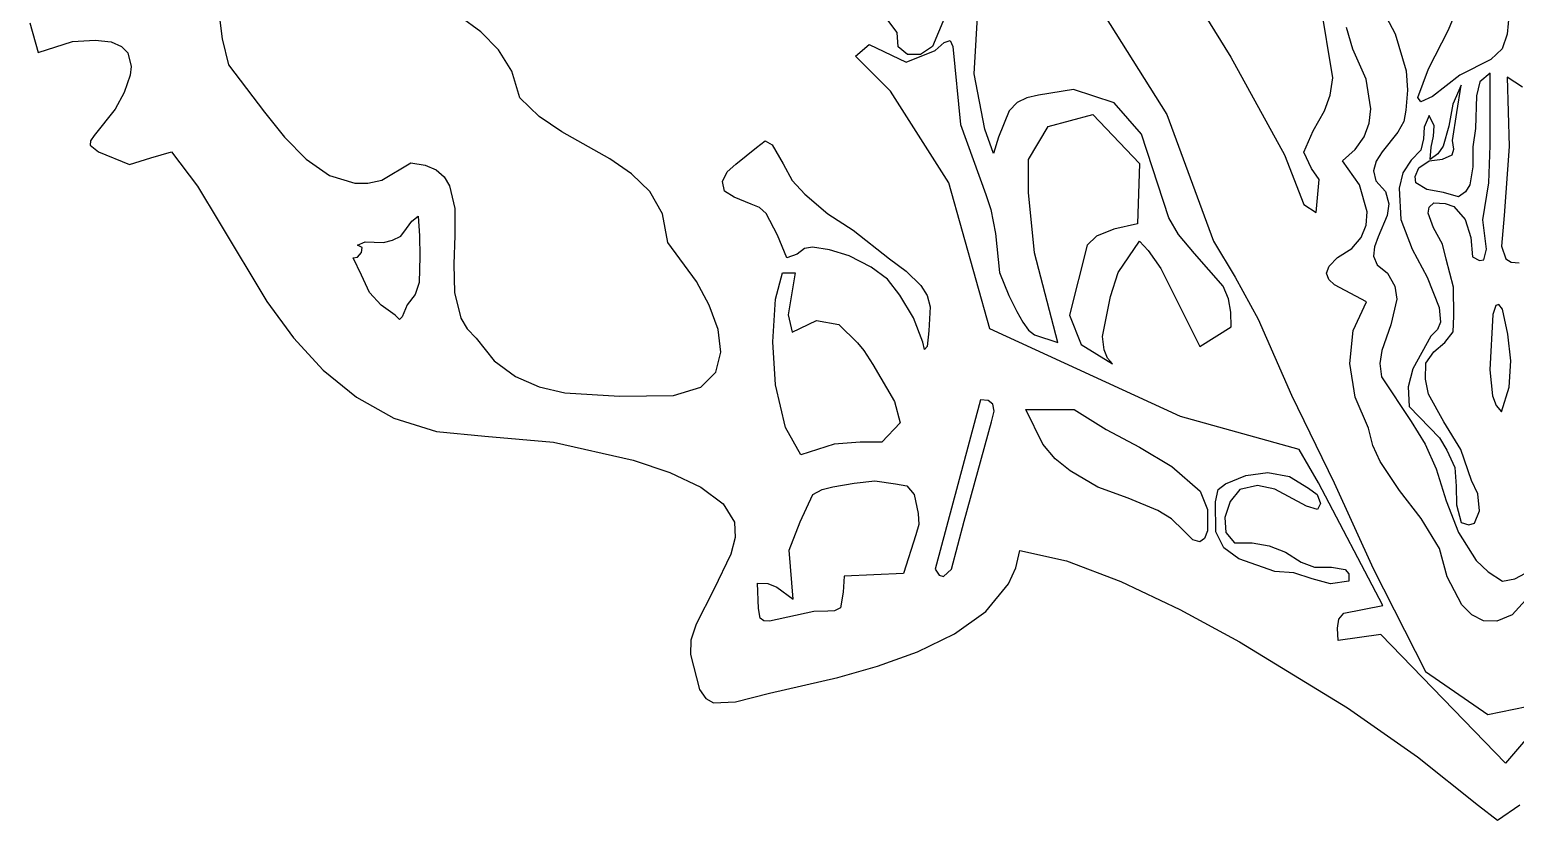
# Model space of a CAD drawing. Extents: x 0 to 159, y 0 to 205.
# Drawn here: x 9.9 to 81.4, y 0.1 to 38 of the extents above; entities that cross this region are included whole.
import ezdxf

# ---------------------------------------------------------------- set-up
doc = ezdxf.new("R2010")
doc.units = 0

msp = doc.modelspace()

# ---------------------------------------------------------------- linework, layer by layer
at = {"layer": 'Layer 1'}
for p, q in [((60.488849, 40.49828), (64.604799, 33.95018)), ((65.50493, 40.22417), (67.68774, 36.71844)), ((72.582542, 35.72625), (71.987222, 39.29813)), ((74.692122, 39.509444), (75.573616, 37.834795)), ((78.145011, 38.022317), (78.71761, 39.42029)), ((81.10332, 39.3618), (80.971035, 37.814731)), ((19.041223, 38.854291), (19.201746, 37.58785)), ((31.621735, 37.931143), (30.626535, 38.664315)), ((51.647432, 37.89854), (50.672083, 39.201394)), ((53.914428, 38.599902), (53.345512, 37.22264)), ((55.343883, 35.91466), (55.53097, 39.18871)), ((9.943698, 38.365955), (10.351025, 36.93226)), ((32.471788, 37.071387), (31.621735, 37.931143)), ((51.695428, 37.203713), (51.647432, 37.89854)), ((73.55065, 37.08849), (73.248061, 38.13394)), ((77.188351, 36.155642), (78.145011, 38.022317)), ((10.351025, 36.93226), (12.007545, 37.45966)), ((12.007545, 37.45966), (13.08574, 37.536138)), ((13.08574, 37.536138), (13.852868, 37.440748)), ((13.852868, 37.440748), (14.359779, 37.219747)), ((14.359779, 37.219747), (14.657322, 36.919396)), ((19.201746, 37.58785), (19.501075, 36.34994)), ((49.637915, 36.75651), (50.292724, 37.31778)), ((50.292724, 37.31778), (52.070064, 36.47588)), ((52.136774, 36.844389), (51.695428, 37.203713)), ((53.345512, 37.22264), (52.75797, 36.843165)), ((53.473234, 37.03715), (53.894184, 37.411326)), ((53.894184, 37.411326), (54.183586, 37.510717)), ((54.183586, 37.510717), (54.315133, 37.22424)), ((54.315133, 37.22424), (54.689309, 33.48246)), ((75.573616, 37.834795), (76.103782, 36.053743)), ((80.971035, 37.814731), (80.717468, 37.106182)), ((14.657322, 36.919396), (14.827701, 36.265679)), ((33.119602, 36.033176), (32.471788, 37.071387)), ((51.321715, 35.07272), (49.637915, 36.75651)), ((52.070064, 36.47588), (53.473234, 37.03715)), ((52.75797, 36.843165), (52.136774, 36.844389)), ((67.68774, 36.71844), (70.26743, 32.02208)), ((74.18967, 35.6605), (73.55065, 37.08849)), ((80.17344, 36.60127), (78.685208, 35.841297)), ((80.717468, 37.106182), (80.17344, 36.60127)), ((14.770795, 35.84967), (14.489493, 35.008566)), ((14.827701, 36.265679), (14.770795, 35.84967)), ((19.501075, 36.34994), (21.234067, 34.069922)), ((33.508089, 34.76464), (33.119602, 36.033176)), ((55.858374, 33.24864), (55.343883, 35.91466)), ((72.458513, 34.882891), (72.582542, 35.72625)), ((76.103782, 36.053743), (76.17688, 35.124842)), ((76.662748, 34.772032), (77.188351, 36.155642)), ((78.685208, 35.841297), (77.38332, 34.82325)), ((80.15015, 35.93816), (79.654275, 35.530404)), ((80.1492, 32.47306), (80.15015, 35.93816)), ((81.703578, 35.272895), (80.97275, 35.748)), ((80.97275, 35.748), (80.9728, 35.748)), ((80.9728, 35.748), (81.058378, 32.41802)), ((14.489493, 35.008566), (14.046536, 34.209723)), ((54.128045, 30.67613), (51.321715, 35.07272)), ((60.114641, 35.1663), (58.430841, 34.88567)), ((62.079071, 34.51149), (60.114641, 35.1663)), ((74.417155, 34.224717), (74.18967, 35.6605)), ((76.17688, 35.124842), (76.08986, 34.17117)), ((78.7562, 35.368), (78.353572, 34.454705)), ((78.552635, 34.060246), (78.75629, 35.368)), ((78.75629, 35.368), (78.7562, 35.368)), ((79.654275, 35.530404), (79.491523, 34.849002)), ((34.434106, 33.863364), (33.508089, 34.76464)), ((57.404778, 34.53051), (57.027681, 34.13731)), ((57.869575, 34.757063), (57.404778, 34.53051)), ((58.430841, 34.88567), (57.869575, 34.757063)), ((63.388691, 33.01478), (62.079071, 34.51149)), ((72.185662, 34.13875), (72.458513, 34.882891)), ((76.816317, 34.558802), (76.662748, 34.772032)), ((77.38332, 34.82325), (76.816317, 34.558802)), ((78.353572, 34.454705), (78.154166, 33.405274)), ((79.491523, 34.849002), (79.45058, 33.29288)), ((14.046536, 34.209723), (13.043645, 32.95361)), ((21.234067, 34.069922), (22.198735, 32.874614)), ((35.518076, 33.124151), (34.434106, 33.863364)), ((57.027681, 34.13731), (56.513186, 32.862771)), ((58.898542, 33.38896), (61.050062, 33.95023)), ((61.050062, 33.95023), (63.295122, 31.61162)), ((64.604799, 33.95018), (66.849859, 27.86979)), ((71.639958, 33.171371), (72.185662, 34.13875)), ((74.330368, 33.535476), (74.417155, 34.224717)), ((75.991044, 33.619056), (75.712041, 33.110337)), ((76.08986, 34.17117), (75.991044, 33.619056)), ((77.20883, 33.9021), (76.977831, 33.347559)), ((77.457187, 33.419899), (77.20883, 33.9021)), ((78.33701, 32.71152), (78.552635, 34.060246)), ((13.043645, 32.95361), (12.860453, 32.692598)), ((22.198735, 32.874614), (23.237645, 31.818769)), ((37.82299, 31.825885), (35.518076, 33.124151)), ((54.689309, 33.48246), (55.905389, 30.11487)), ((56.279325, 32.07934), (55.858374, 33.24864)), ((56.513186, 32.862771), (56.279325, 32.07934)), ((57.9631, 31.7987), (58.898542, 33.38896)), ((64.698311, 28.99238), (63.388691, 33.01478)), ((71.193472, 32.15438), (71.639958, 33.171371)), ((73.663327, 32.277433), (74.085253, 32.882171)), ((74.085253, 32.882171), (74.330368, 33.535476)), ((75.712041, 33.110337), (74.961156, 32.172497)), ((76.977831, 33.347559), (76.938185, 32.788579)), ((77.305437, 32.390242), (77.428673, 32.923589)), ((77.428673, 32.923589), (77.457187, 33.419899)), ((78.154166, 33.405274), (77.884135, 32.444439)), ((79.45058, 33.29288), (79.314163, 32.411541)), ((12.860453, 32.692598), (12.856783, 32.483718)), ((12.856783, 32.483718), (13.255032, 32.167191)), ((13.255032, 32.167191), (14.743055, 31.55292)), ((15.765697, 31.876295), (16.758595, 32.1667)), ((16.758595, 32.1667), (18.011774, 30.513034)), ((43.880394, 31.56736), (44.874606, 32.37718)), ((44.874606, 32.37718), (45.289487, 32.698746)), ((45.289487, 32.698746), (45.632571, 32.50481)), ((45.632571, 32.50481), (46.155106, 31.59507)), ((71.557274, 31.368896), (71.193472, 32.15438)), ((73.04611, 31.73389), (73.663327, 32.277433)), ((74.961156, 32.172497), (74.663113, 31.718079)), ((76.820337, 32.251392), (76.35473, 31.76223)), ((76.938185, 32.788579), (76.820337, 32.251392)), ((77.26963, 31.79693), (77.305437, 32.390242)), ((77.884135, 32.444439), (77.637057, 32.067473)), ((78.323553, 32.02386), (78.406688, 32.284776)), ((78.406688, 32.284776), (78.33701, 32.71152)), ((79.314163, 32.411541), (79.311154, 31.44188)), ((80.090659, 30.670455), (80.1492, 32.47306)), ((81.058378, 32.41802), (80.82405, 29.09887)), ((14.743055, 31.55292), (15.765697, 31.876295)), ((23.237645, 31.818769), (24.357394, 31.034631)), ((26.865793, 30.810461), (28.267635, 31.63492)), ((28.267635, 31.63492), (28.953844, 31.528952)), ((28.953844, 31.528952), (29.478326, 31.299907)), ((38.875491, 31.11382), (37.82299, 31.825885)), ((43.46482, 31.207191), (43.880394, 31.56736)), ((46.155106, 31.59507), (46.596497, 30.792362)), ((57.963363, 30.20841), (57.9631, 31.7987)), ((63.295122, 31.61162), (63.201582, 28.71174)), ((70.26743, 32.02208), (71.193472, 29.64083)), ((73.864273, 30.585015), (73.04611, 31.73389)), ((74.663113, 31.718079), (74.532563, 31.256464)), ((76.35473, 31.76223), (75.943444, 31.148742)), ((76.71427, 31.39929), (77.212383, 31.730814)), ((77.212383, 31.730814), (77.848744, 31.817981)), ((77.637057, 32.067473), (77.26963, 31.79693)), ((77.848744, 31.817981), (78.323553, 32.02386)), ((79.311154, 31.44188), (79.170735, 30.575907)), ((24.357394, 31.034631), (25.564578, 30.654446)), ((26.203019, 30.657163), (26.865793, 30.810461)), ((29.478326, 31.299907), (29.861725, 30.962153)), ((29.861725, 30.962153), (30.124687, 30.530057)), ((39.749059, 30.257792), (38.875491, 31.11382)), ((43.251331, 30.731731), (43.46482, 31.207191)), ((43.334243, 30.279321), (43.251331, 30.731731)), ((46.596497, 30.792362), (47.209346, 30.12701)), ((71.921076, 30.83146), (71.557274, 31.368896)), ((71.788784, 29.24396), (71.921076, 30.83146)), ((74.532563, 31.256464), (74.656426, 30.775004)), ((74.656426, 30.775004), (75.12162, 30.26105)), ((75.943444, 31.148742), (75.771048, 30.422089)), ((76.5361, 30.975046), (76.71427, 31.39929)), ((76.572742, 30.679159), (76.5361, 30.975046)), ((18.011774, 30.513034), (19.047185, 28.78442)), ((25.564578, 30.654446), (26.203019, 30.657163)), ((30.124687, 30.530057), (30.371878, 29.440316)), ((40.359472, 29.181294), (39.749059, 30.257792)), ((43.807874, 29.9883), (43.334243, 30.279321)), ((47.209346, 30.12701), (48.306267, 29.183876)), ((56.092475, 23.66031), (54.128045, 30.67613)), ((55.905389, 30.11487), (56.139249, 29.389901)), ((58.243996, 27.30854), (57.963363, 30.20841)), ((74.233931, 29.287641), (73.864273, 30.585015)), ((75.12162, 30.26105), (75.26872, 29.670766)), ((75.771048, 30.422089), (75.85602, 28.9092)), ((77.098923, 30.358622), (76.572742, 30.679159)), ((77.909732, 30.210005), (77.098923, 30.358622)), ((78.62209, 30.00563), (77.909732, 30.210005)), ((78.964367, 30.241806), (78.62209, 30.00563)), ((79.170735, 30.575907), (78.964367, 30.241806)), ((79.79838, 28.90229), (80.090659, 30.670455)), ((30.371878, 29.440316), (30.38506, 28.145631)), ((44.6191, 29.645424), (43.807874, 29.9883)), ((45.022262, 29.488259), (44.6191, 29.645424)), ((45.340044, 29.20117), (45.022262, 29.488259)), ((56.139249, 29.389901), (56.373109, 28.24398)), ((71.193472, 29.64083), (71.788784, 29.24396)), ((74.186652, 28.648597), (74.233931, 29.287641)), ((75.26872, 29.670766), (75.199772, 29.110252)), ((77.161587, 29.220565), (77.209159, 29.501226)), ((77.209159, 29.501226), (77.44509, 29.71075)), ((77.44509, 29.71075), (77.979456, 29.688337)), ((77.979456, 29.688337), (78.399646, 29.533971)), ((78.399646, 29.533971), (78.9532, 28.920959)), ((19.047185, 28.78442), (21.346949, 24.976931)), ((28.058304, 28.474474), (28.310021, 28.836)), ((28.310021, 28.836), (28.615608, 29.06862)), ((28.615608, 29.06862), (28.682705, 28.126133)), ((40.622509, 27.80782), (40.359472, 29.181294)), ((45.884545, 28.158277), (45.340044, 29.20117)), ((48.306267, 29.183876), (49.522366, 28.40875)), ((63.201582, 28.71174), (62.055666, 28.442802)), ((65.160184, 28.191403), (64.698311, 28.99238)), ((73.950544, 28.050824), (74.186652, 28.648597)), ((75.199772, 29.110252), (74.768056, 28.075817)), ((75.85602, 28.9092), (76.398256, 27.490663)), ((77.431485, 28.514514), (77.161587, 29.220565)), ((78.9532, 28.920959), (79.217156, 28.054872)), ((79.975356, 27.481481), (79.79838, 28.90229)), ((80.82405, 29.09887), (80.700288, 27.64105)), ((26.947375, 27.803074), (27.379358, 27.91434)), ((27.379358, 27.91434), (27.776176, 28.12145)), ((27.776176, 28.12145), (28.058304, 28.474474)), ((28.682705, 28.126133), (28.704338, 27.14334)), ((30.38506, 28.145631), (30.329394, 26.760949)), ((46.3356, 27.0737), (45.884545, 28.158277)), ((49.522366, 28.40875), (51.270526, 27.01825)), ((56.373109, 28.24398), (56.560198, 26.3731)), ((61.228384, 28.119782), (60.769432, 27.68275)), ((62.055666, 28.442802), (61.228384, 28.119782)), ((62.266147, 26.37314), (63.295137, 27.86984)), ((63.295137, 27.86984), (63.704394, 27.425506)), ((65.937771, 27.285191), (65.160184, 28.191403)), ((66.849859, 27.86979), (67.890541, 26.139223)), ((73.500039, 27.520455), (73.950544, 28.050824)), ((74.768056, 28.075817), (74.582451, 27.600538)), ((77.854705, 27.729958), (77.431485, 28.514514)), ((79.217156, 28.054872), (79.30292, 27.11887)), ((25.701168, 27.67714), (26.074266, 27.844167)), ((25.925324, 27.569245), (25.701168, 27.67714)), ((25.705891, 27.101102), (25.888365, 27.322141)), ((25.888365, 27.322141), (25.925324, 27.569245)), ((26.074266, 27.844167), (26.501007, 27.832914)), ((26.501007, 27.832914), (26.947375, 27.803074)), ((28.704338, 27.14334), (28.665451, 25.890094)), ((42.002693, 25.932989), (40.622509, 27.80782)), ((46.828207, 27.25269), (46.335595, 27.0737)), ((47.185359, 27.52826), (46.828207, 27.25269)), ((47.573478, 27.588179), (47.185359, 27.52826)), ((48.385107, 27.44927), (47.573478, 27.588179)), ((49.335227, 27.16433), (48.385107, 27.44927)), ((50.390777, 26.62112), (49.335227, 27.16433)), ((59.366526, 23.0055), (58.243996, 27.30854)), ((60.769432, 27.68275), (59.927533, 24.31516)), ((63.704394, 27.425506), (64.324127, 26.56022)), ((67.317551, 25.71832), (65.937771, 27.285191)), ((72.80957, 27.08362), (73.500039, 27.520455)), ((74.582451, 27.600538), (74.535122, 27.152312)), ((74.535122, 27.152312), (74.714652, 26.730459)), ((76.398256, 27.490663), (77.11633, 26.15164)), ((78.03117, 27.00426), (77.854705, 27.729958)), ((79.845162, 26.969626), (79.975356, 27.481481)), ((80.700288, 27.64105), (80.902319, 27.029418)), ((25.49349, 27.07135), (25.4935, 27.0714)), ((25.896599, 26.239516), (25.49349, 27.07135)), ((25.4935, 27.0714), (25.705891, 27.101102)), ((30.329394, 26.760949), (30.370041, 25.401215)), ((46.335595, 27.0737), (46.3356, 27.0737)), ((51.171956, 26.049344), (50.390777, 26.62112)), ((51.270526, 27.01825), (52.074349, 26.431364)), ((52.074349, 26.431364), (52.780826, 25.74778)), ((64.324127, 26.56022), (66.195017, 22.81845)), ((72.283352, 26.334033), (72.40328, 26.679228)), ((72.40328, 26.679228), (72.80957, 27.08362)), ((74.714652, 26.730459), (75.20962, 26.3343)), ((78.390548, 25.662019), (78.03117, 27.00426)), ((79.30292, 27.11887), (79.638028, 26.936826)), ((79.638028, 26.936826), (79.845162, 26.969626)), ((80.902319, 27.029418), (81.155215, 26.861029)), ((81.155215, 26.861029), (81.54209, 26.82544)), ((26.282896, 25.40175), (25.896599, 26.239516)), ((28.665451, 25.890094), (28.469087, 25.304495)), ((42.611133, 24.794216), (42.002693, 25.932989)), ((45.800566, 25.0897), (46.127972, 26.35255)), ((46.127972, 26.35255), (46.736, 26.3525)), ((46.736, 26.3525), (46.408596, 24.3413)), ((51.767617, 25.27914), (51.171956, 26.049344)), ((52.780826, 25.74778), (53.090962, 25.263113)), ((56.560198, 26.3731), (57.016225, 25.262256)), ((61.89197, 25.215526), (62.266147, 26.37314)), ((67.573338, 25.095668), (67.317551, 25.71832)), ((67.890541, 26.139223), (69.001379, 24.12802)), ((72.389663, 26.03839), (72.283352, 26.334033)), ((72.66209, 25.782652), (72.389663, 26.03839)), ((74.21048, 24.96587), (72.66209, 25.782652)), ((75.20962, 26.3343), (75.558218, 25.706588)), ((77.11633, 26.15164), (77.697115, 24.692986)), ((26.844661, 24.795307), (26.282896, 25.40175)), ((28.469087, 25.304495), (28.083129, 24.81426)), ((30.370041, 25.401215), (30.672161, 24.181376)), ((45.66025, 23.03173), (45.800566, 25.0897)), ((52.425361, 24.195279), (51.767617, 25.27914)), ((53.090962, 25.263113), (53.221158, 24.714789)), ((57.016225, 25.262256), (57.402097, 24.50221)), ((61.517792, 23.28617), (61.89197, 25.215526)), ((67.680036, 24.455474), (67.573338, 25.095668)), ((75.653546, 25.087207), (75.371266, 23.860334)), ((75.558218, 25.706588), (75.653546, 25.087207)), ((78.39903, 24.26811), (78.390548, 25.662019)), ((21.346949, 24.976931), (22.631381, 23.237189)), ((27.518426, 24.31485), (26.844661, 24.795307)), ((27.724238, 24.103756), (27.518426, 24.31485)), ((28.083129, 24.81426), (27.850098, 24.242066)), ((43.033483, 23.633689), (42.611133, 24.794216)), ((46.408596, 24.3413), (46.595683, 23.4994)), ((53.221158, 24.714789), (53.17201, 23.56842)), ((57.402097, 24.50221), (57.682731, 23.976023)), ((59.927533, 24.31516), (60.488799, 22.91199)), ((67.691727, 23.75389), (67.680036, 24.455474)), ((73.564927, 23.584142), (74.21048, 24.96587)), ((77.697115, 24.692986), (77.762426, 23.976426)), ((80.2762, 24.3481), (80.134361, 21.699265)), ((80.27621, 24.3481), (80.2762, 24.3481)), ((80.421235, 24.777475), (80.27621, 24.3481)), ((80.570102, 24.827547), (80.421235, 24.777475)), ((80.73381, 24.61363), (80.570102, 24.827547)), ((80.997947, 23.404105), (80.73381, 24.61363)), ((27.850098, 24.242066), (27.724238, 24.103756)), ((30.672161, 24.181376), (30.972886, 23.659839)), ((30.972886, 23.659839), (31.400915, 23.21638)), ((43.171003, 22.535769), (43.033483, 23.633689)), ((46.595683, 23.4994), (47.764993, 24.06067)), ((47.764993, 24.06067), (48.840753, 23.87358)), ((48.840753, 23.87358), (49.729425, 22.98491)), ((52.881027, 23.02219), (52.425361, 24.195279)), ((53.17201, 23.56842), (53.080014, 22.820367)), ((65.259815, 19.45081), (56.092475, 23.66031)), ((57.682731, 23.976023), (57.954594, 23.594538)), ((57.954594, 23.594538), (58.243996, 23.37968)), ((66.195017, 22.81845), (67.691727, 23.75389)), ((69.001379, 24.12802), (70.591629, 20.47979)), ((73.398213, 21.997642), (73.564927, 23.584142)), ((75.371266, 23.860334), (74.936536, 22.627466)), ((77.614103, 23.635044), (77.29762, 23.31015)), ((77.762426, 23.976426), (77.614103, 23.635044)), ((78.369243, 23.5215), (78.39903, 24.26811)), ((22.631381, 23.237189), (24.053079, 21.68456)), ((31.400915, 23.21638), (32.270004, 22.132128)), ((45.800566, 20.97375), (45.66025, 23.03173)), ((49.729425, 22.98491), (50.033446, 22.628271)), ((52.960199, 22.675046), (52.881027, 23.02219)), ((58.243996, 23.37968), (59.366526, 23.0055)), ((60.488799, 22.91199), (61.985509, 21.97655)), ((61.590873, 22.647437), (61.517792, 23.28617)), ((77.29762, 23.31015), (76.425723, 21.738609)), ((77.436311, 22.551035), (77.961658, 23.000809)), ((77.961658, 23.000809), (78.369243, 23.5215)), ((81.13318, 22.125479), (80.997947, 23.404105)), ((42.924953, 21.584819), (43.171003, 22.535769)), ((50.033446, 22.628271), (50.47778, 21.95592)), ((53.080014, 22.820367), (52.960199, 22.675046)), ((61.751651, 22.245489), (61.590873, 22.647437)), ((61.985509, 21.97655), (61.751651, 22.245489)), ((74.936536, 22.627466), (74.8413, 22.000592)), ((77.05324, 22.01718), (77.436311, 22.551035)), ((24.053079, 21.68456), (25.647714, 20.377376)), ((32.270004, 22.132128), (33.292564, 21.369097)), ((42.19659, 20.865202), (42.924953, 21.584819)), ((50.47778, 21.95592), (51.50677, 20.17858)), ((73.658732, 20.376407), (73.398213, 21.997642)), ((74.8413, 22.000592), (74.92311, 21.36239)), ((76.425723, 21.738609), (76.211514, 20.874074)), ((77.038494, 21.250924), (77.05324, 22.01718)), ((80.134361, 21.699265), (80.258159, 20.440157)), ((81.059928, 20.855566), (81.13318, 22.125479)), ((33.292564, 21.369097), (34.437102, 20.872373)), ((34.437102, 20.872373), (35.672123, 20.587039)), ((40.887175, 20.46128), (42.19659, 20.865202)), ((46.268289, 18.91578), (45.800566, 20.97375)), ((74.92311, 21.36239), (76.349396, 19.207715)), ((76.211514, 20.874074), (76.25605, 19.93855)), ((77.191156, 20.517349), (77.038494, 21.250924)), ((80.69861, 19.67218), (81.059928, 20.855566)), ((25.647714, 20.377376), (27.450962, 19.373969)), ((35.672123, 20.587039), (38.287642, 20.430876)), ((38.287642, 20.430876), (40.887175, 20.46128)), ((51.50677, 20.17858), (51.787403, 19.14959)), ((55.6492, 20.2481), (53.46639, 12.11216)), ((55.649205, 20.2481), (55.6492, 20.2481)), ((56.017652, 20.219671), (55.649205, 20.2481)), ((56.240815, 20.045956), (56.017652, 20.219671)), ((56.300465, 19.708729), (56.240815, 20.045956)), ((70.591629, 20.47979), (72.649599, 16.2703)), ((74.29488, 18.89047), (73.658732, 20.376407)), ((77.92182, 19.19856), (77.191156, 20.517349)), ((80.258159, 20.440157), (80.430045, 19.973796)), ((27.450962, 19.373969), (29.498494, 18.732673)), ((56.178372, 19.18976), (56.300465, 19.708729)), ((58.643022, 18.127177), (57.831994, 19.7851)), ((57.831994, 19.7851), (57.832, 19.7851)), ((57.832, 19.7851), (60.1471, 19.7851)), ((60.1471, 19.7851), (61.683842, 18.829331)), ((70.966015, 17.86056), (65.259815, 19.45081)), ((76.25605, 19.93855), (77.237685, 18.930091)), ((80.430045, 19.973796), (80.69861, 19.67218)), ((29.498494, 18.732673), (31.825985, 18.51182)), ((47.016642, 17.60616), (46.268289, 18.91578)), ((51.787403, 19.14959), (50.898732, 18.21415)), ((54.855452, 14.42726), (56.178372, 19.18976)), ((61.683842, 18.829331), (63.298675, 17.98272)), ((74.509919, 18.056335), (74.29488, 18.89047)), ((76.349396, 19.207715), (77.025677, 18.121566)), ((77.237685, 18.930091), (77.718952, 18.419697)), ((78.738839, 17.866455), (77.92182, 19.19856)), ((31.825985, 18.51182), (35.12842, 18.213141)), ((35.12842, 18.213141), (38.944482, 17.361055)), ((48.606892, 18.12065), (47.016642, 17.60616)), ((49.858052, 18.220013), (48.606892, 18.12065)), ((50.898732, 18.21415), (49.858052, 18.220013)), ((59.230349, 17.423854), (58.643022, 18.127177)), ((63.298675, 17.98272), (64.851566, 17.055754)), ((71.90146, 16.27031), (70.966015, 17.86056)), ((74.852875, 17.291393), (74.509919, 18.056335)), ((77.025677, 18.121566), (77.55282, 16.93826)), ((77.718952, 18.419697), (78.0695, 17.83155)), ((79.24922, 16.38027), (78.738839, 17.866455)), ((38.944482, 17.361055), (40.709475, 16.757017)), ((59.959834, 16.83362), (59.230349, 17.423854)), ((75.787858, 15.894819), (74.852875, 17.291393)), ((78.0695, 17.83155), (78.442211, 16.99734)), ((40.709475, 16.757017), (42.200097, 16.050067)), ((61.295625, 16.052281), (59.959834, 16.83362)), ((64.851566, 17.055754), (66.20248, 15.85892)), ((67.4231, 16.2132), (68.40798, 16.621948)), ((68.40798, 16.621948), (69.465243, 16.758178)), ((69.465243, 16.758178), (70.497714, 16.572241)), ((70.497714, 16.572241), (71.40822, 16.01449)), ((77.55282, 16.93826), (78.037088, 15.405832)), ((78.442211, 16.99734), (78.507556, 16.103596)), ((42.200097, 16.050067), (43.282086, 15.252017)), ((47.58786, 15.69771), (48.039799, 15.951638)), ((48.039799, 15.951638), (48.543959, 16.064805)), ((48.543959, 16.064805), (49.57075, 16.25232)), ((49.57075, 16.25232), (50.570776, 16.365237)), ((50.570776, 16.365237), (51.56728, 16.21942)), ((51.56728, 16.21942), (52.112028, 16.12338)), ((52.112028, 16.12338), (52.456472, 15.70493)), ((62.754198, 15.528249), (61.295625, 16.052281)), ((66.20248, 15.85892), (66.560576, 14.982875)), ((66.950284, 15.357306), (67.075977, 15.947412)), ((67.075977, 15.947412), (67.423102, 16.2132)), ((67.423102, 16.2132), (67.4231, 16.2132)), ((68.12041, 15.94804), (67.647364, 15.365308)), ((68.961848, 16.143136), (68.12041, 15.94804)), ((69.790148, 15.967809), (68.961848, 16.143136)), ((71.32529, 15.13923), (69.790148, 15.967809)), ((71.40822, 16.01449), (71.831726, 15.705904)), ((74.98842, 10.37701), (71.90146, 16.27031)), ((72.649599, 16.2703), (74.520489, 12.15435)), ((76.830461, 14.552213), (75.787858, 15.894819)), ((78.507556, 16.103596), (78.523208, 15.206389)), ((79.553337, 15.730988), (79.24922, 16.38027)), ((79.629939, 14.919582), (79.553337, 15.730988)), ((43.282086, 15.252017), (43.821185, 14.37468)), ((46.978199, 14.387819), (47.58786, 15.69771)), ((52.456472, 15.70493), (52.650717, 14.79025)), ((64.179109, 14.943225), (62.754198, 15.528249)), ((66.955697, 13.91489), (66.950284, 15.357306)), ((67.647364, 15.365308), (67.393624, 14.606362)), ((71.84132, 14.988445), (71.32529, 15.13923)), ((71.831726, 15.705904), (71.993112, 15.270613)), ((71.993112, 15.270613), (71.84132, 14.988445)), ((78.037088, 15.405832), (78.625946, 13.878365)), ((78.523208, 15.206389), (78.74684, 14.36179)), ((43.821185, 14.37468), (43.850371, 13.632126)), ((46.4549, 13.0382), (46.978199, 14.387819)), ((52.650717, 14.79025), (52.685519, 14.26682)), ((54.26014, 12.11216), (54.855452, 14.42726)), ((64.830052, 14.528372), (64.179109, 14.943225)), ((65.413914, 13.97891), (64.830052, 14.528372)), ((66.560576, 14.982875), (66.560891, 13.964409)), ((67.393624, 14.606362), (67.437154, 13.875163)), ((77.71132, 13.11504), (76.830461, 14.552213)), ((78.74684, 14.36179), (79.12479, 14.246908)), ((79.12479, 14.246908), (79.390586, 14.333901)), ((79.390586, 14.333901), (79.629939, 14.919582)), ((43.850371, 13.632126), (43.643918, 12.830577)), ((52.544622, 13.76274), (51.944998, 11.91391)), ((52.685519, 14.26682), (52.544622, 13.76274)), ((65.849911, 13.525207), (65.413914, 13.97891)), ((66.421079, 13.595416), (66.184859, 13.423195)), ((66.560891, 13.964409), (66.421079, 13.595416)), ((67.347276, 13.135663), (66.955697, 13.91489)), ((67.437154, 13.875163), (67.855917, 13.37567)), ((78.625946, 13.878365), (79.475851, 12.533238)), ((46.454908, 13.0382), (46.4549, 13.0382)), ((46.643295, 10.67744), (46.454908, 13.0382)), ((57.348269, 12.177699), (57.542175, 13.01865)), ((57.542175, 13.01865), (59.782227, 12.510421)), ((66.184859, 13.423195), (65.849911, 13.525207)), ((68.071479, 12.613), (67.347276, 13.135663)), ((67.855917, 13.37567), (68.705477, 13.380794)), ((68.705477, 13.380794), (69.527681, 13.239623)), ((69.527681, 13.239623), (70.313816, 12.937618)), ((70.313816, 12.937618), (71.055167, 12.46024)), ((78.079662, 11.743707), (77.71132, 13.11504)), ((43.643918, 12.830577), (42.82743, 11.138796)), ((56.999508, 11.411166), (57.348269, 12.177699)), ((59.782227, 12.510421), (62.398251, 11.5183)), ((69.802937, 12.01221), (68.071479, 12.613)), ((71.055167, 12.46024), (71.704813, 12.216484)), ((71.704813, 12.216484), (72.516406, 12.215804)), ((72.516406, 12.215804), (73.173805, 12.106544)), ((74.520489, 12.15435), (77.046189, 7.1965)), ((79.475851, 12.533238), (80.047589, 11.984483)), ((44.977235, 10.22765), (44.933555, 11.45089)), ((44.933555, 11.45089), (45.417344, 11.425194)), ((49.100728, 11.78162), (49.054137, 11.009191)), ((51.944998, 11.91391), (49.100728, 11.78162)), ((53.46639, 12.11216), (53.664827, 11.831194)), ((53.664827, 11.831194), (53.863265, 11.762945)), ((53.863265, 11.762945), (54.26014, 12.11216)), ((62.398251, 11.5183), (65.223669, 10.179864)), ((70.714103, 11.936848), (69.802937, 12.01221)), ((71.598826, 11.646414), (70.714103, 11.936848)), ((72.475086, 11.420087), (71.598826, 11.646414)), ((73.360867, 11.53705), (72.475086, 11.420087)), ((73.173805, 12.106544), (73.345887, 11.901305)), ((73.345887, 11.901305), (73.360867, 11.53705)), ((78.788384, 10.410267), (78.079662, 11.743707)), ((80.047589, 11.984483), (80.74326, 11.54783)), ((80.74326, 11.54783), (81.335217, 11.654234)), ((81.335217, 11.654234), (81.847825, 11.924719)), ((42.82743, 11.138796), (41.978402, 9.475945)), ((45.417344, 11.425194), (45.865203, 11.255662)), ((45.865203, 11.255662), (46.643295, 10.67744)), ((49.054137, 11.009191), (48.911333, 10.26146)), ((55.906295, 10.084651), (56.999508, 11.411166)), ((82.183226, 10.991234), (81.20137, 9.9283)), ((45.049571, 9.759692), (44.977235, 10.22765)), ((47.642303, 10.08575), (45.500053, 9.6246)), ((48.306038, 10.102835), (47.642303, 10.08575)), ((48.630244, 10.11518), (48.306038, 10.102835)), ((48.911333, 10.26146), (48.630244, 10.11518)), ((54.400297, 9.005699), (55.906295, 10.084651)), ((65.223669, 10.179864), (68.091904, 8.63269)), ((72.876366, 9.719282), (73.11754, 10.00284)), ((73.11754, 10.00284), (74.98842, 10.37701)), ((79.268387, 9.919573), (78.788384, 10.410267)), ((41.978402, 9.475945), (41.731273, 8.710557)), ((45.238177, 9.628317), (45.049571, 9.759692)), ((45.500053, 9.6246), (45.238177, 9.628317)), ((72.801821, 9.277866), (72.876366, 9.719282)), ((79.831086, 9.632529), (79.268387, 9.919573)), ((80.47568, 9.613863), (79.831086, 9.632529)), ((81.20137, 9.9283), (80.47568, 9.613863)), ((86.58792, 9.44157), (80.88172, 2.79992)), ((41.731273, 8.710557), (41.703515, 8.01863)), ((52.619271, 8.140906), (54.400297, 9.005699)), ((68.091904, 8.63269), (73.290517, 5.462433)), ((72.8369, 8.69321), (72.801821, 9.277866)), ((74.89488, 8.97385), (72.8369, 8.69321)), ((80.88172, 2.79992), (74.89488, 8.97385)), ((41.703515, 8.01863), (42.145685, 6.336082)), ((50.700977, 7.456867), (52.619271, 8.140906)), ((48.783174, 6.920178), (50.700977, 7.456867)), ((77.046189, 7.1965), (80.039609, 5.13852)), ((45.500075, 6.15523), (48.783174, 6.920178)), ((42.145685, 6.336082), (42.441693, 5.907137)), ((42.441693, 5.907137), (42.815285, 5.695395)), ((42.815285, 5.695395), (43.87814, 5.750475)), ((43.87814, 5.750475), (45.500075, 6.15523)), ((73.290517, 5.462433), (76.661475, 3.10814)), ((80.039609, 5.13852), (81.910489, 5.5127)), ((76.661475, 3.10814), (79.584686, 0.762348)), ((79.584686, 0.762348), (80.495775, 0.05577)), ((80.495775, 0.05577), (81.577762, 0.799474))]:
    msp.add_line(p, q, dxfattribs=at)

doc.saveas('drawing.dxf')
